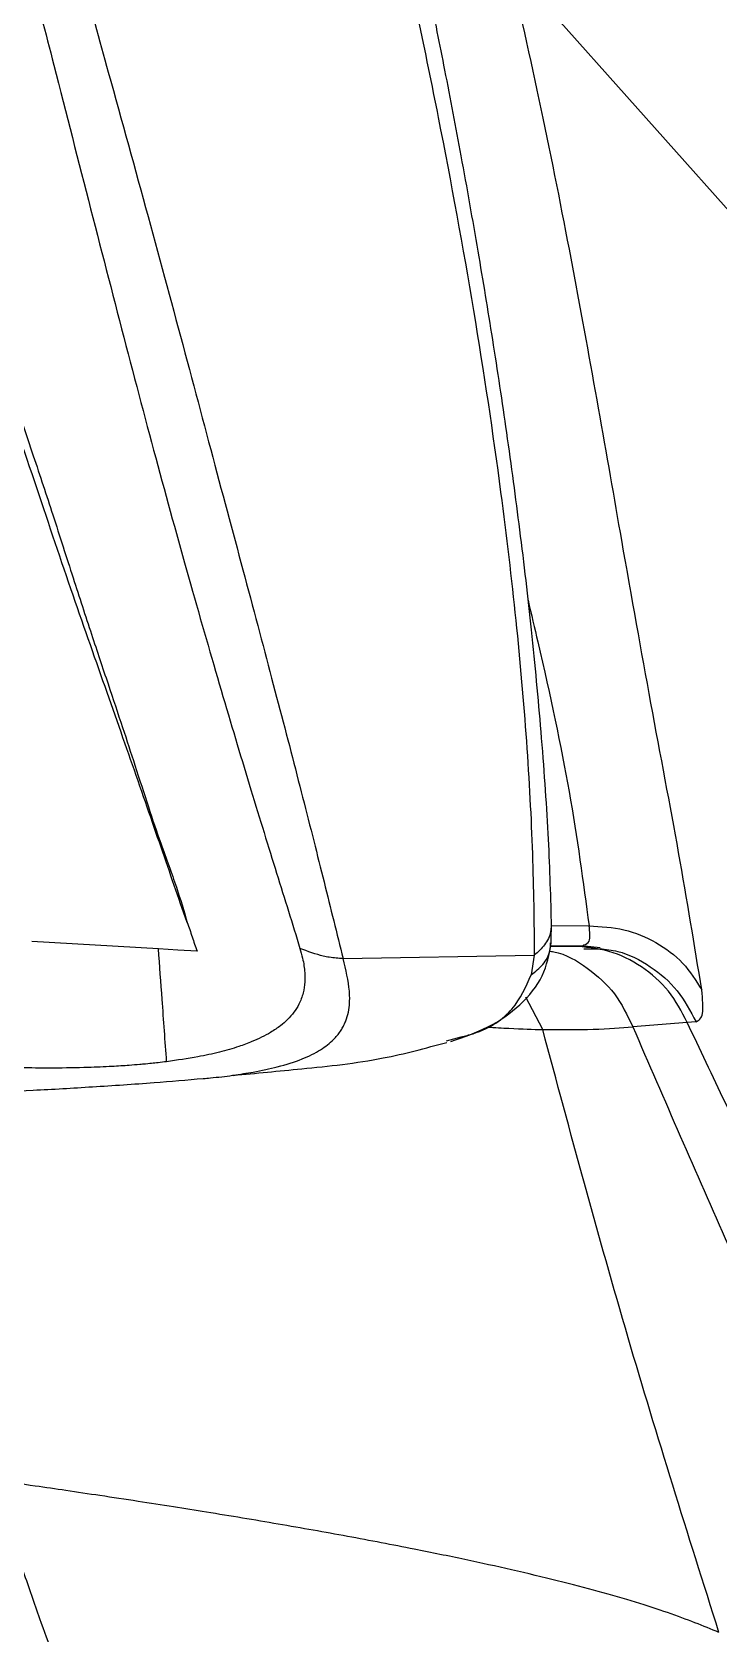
# Model space of a CAD drawing. Extents: x 939 to 1039, y 781 to 934.
# Drawn here: x 969.67 to 971.042, y 877.994 to 881.193 of the extents above; entities that cross this region are included whole.
import ezdxf

# ---------------------------------------------------------------- set-up
doc = ezdxf.new("R2010")
doc.units = 0
doc.header["$MEASUREMENT"] = 0
doc.layers.add('1', color=4, linetype='Continuous')

# ---------------------------------------------------------------- blocks, each defined once
blk = doc.blocks.new('Envoy')
at = {"layer": '1', "color": 3, "linetype": 'Continuous', "lineweight": 25}
for p, q in [((31.9701, 82.1529), (32.5751, 81.474)), ((32.0532, 80.1994), (32.054, 80.2434)), ((32.0538, 80.2349), (32.1288, 80.2341)), ((31.2685, 80.1879), (31.0161, 80.2025)), ((32.1149, 80.1935), (32.1181, 80.1958)), ((31.6373, 80.1688), (32.0193, 80.1754)), ((32.0194, 80.1755), (32.0131, 80.1362)), ((32.0515, 80.1935), (32.1149, 80.1935)), ((32.0967, 80.1935), (32.0515, 80.1935)), ((32.1149, 80.1935), (32.0967, 80.1935)), ((32.1149, 80.1935), (32.1502, 80.1883)), ((32.118, 80.1884), (32.1494, 80.1884)), ((32.1197, 80.1941), (32.1508, 80.1908)), ((32.0361, 80.0268), (32.0023, 80.0919)), ((32.3248, 80.0412), (32.216, 80.0326)), ((31.8438, 80.0041), (31.8731, 80.0121))]:
    blk.add_line(p, q, dxfattribs=at)
at = {"layer": '1', "color": 3, "linetype": 'Continuous', "lineweight": 25, "flags": 128}
for points in [[(31.3457, 80.1833), (31.3071, 80.1856), (31.2685, 80.1879)], [(32.3424, 80.0424), (32.3336, 80.0418), (32.3248, 80.0412)]]:
    blk.add_lwpolyline(points, dxfattribs=at)
at = {"layer": '1', "color": 3, "linetype": 'Continuous', "lineweight": 25}
for points, knots in [([(32.0537, 80.2425), (32.052, 80.2998), (32.0485, 80.4168), (32.0342, 80.6145), (32.0153, 80.8177), (31.9919, 81.0184), (31.9657, 81.2129), (31.9376, 81.3991), (31.9072, 81.5837), (31.8753, 81.7633), (31.8425, 81.9356), (31.8103, 82.0966), (31.7771, 82.2553), (31.7412, 82.4199), (31.6977, 82.6123), (31.6452, 82.8346), (31.5823, 83.0893), (31.5152, 83.3505), (31.4478, 83.6035), (31.3936, 83.8012), (31.3541, 83.943), (31.3278, 84.0364), (31.3033, 84.1228), (31.2771, 84.2145), (31.2445, 84.3279), (31.2007, 84.4785), (31.1475, 84.6598), (31.1083, 84.7912), (31.0883, 84.8583)], [0, 0, 0, 0, 0.056303, 0.114879, 0.169263, 0.219767, 0.266577, 0.309812, 0.349527, 0.391394, 0.428231, 0.460727, 0.493536, 0.527439, 0.562331, 0.610816, 0.661178, 0.713492, 0.763928, 0.808025, 0.827367, 0.845183, 0.86147, 0.876684, 0.897436, 0.925927, 0.962161, 1, 1, 1, 1]), ([(31.0216, 84.8264), (31.0678, 84.6776), (31.16, 84.3804), (31.2933, 83.9402), (31.4202, 83.506), (31.5385, 83.0789), (31.6473, 82.6587), (31.7449, 82.2465), (31.8299, 81.8455), (31.9002, 81.4605), (31.9503, 81.1266), (31.9839, 80.8409), (32.005, 80.5996), (32.0172, 80.3732), (32.0187, 80.2414), (32.0194, 80.1755)], [0, 0, 0, 0, 0.083388, 0.166545, 0.249266, 0.331862, 0.414655, 0.498053, 0.581911, 0.665728, 0.748937, 0.811246, 0.87376, 0.936869, 1, 1, 1, 1]), ([(30.3819, 84.3543), (30.4248, 84.2203), (30.5105, 83.9522), (30.6304, 83.5481), (30.7458, 83.144), (30.8553, 82.7414), (30.9602, 82.3423), (31.0523, 81.9818), (31.1335, 81.6639), (31.2043, 81.39), (31.2722, 81.1332), (31.3373, 80.899), (31.3981, 80.6892), (31.4538, 80.5029), (31.5057, 80.3364), (31.5361, 80.2381), (31.5513, 80.189)], [0, 0, 0, 0, 0.082411, 0.164951, 0.247638, 0.330248, 0.412935, 0.496232, 0.559503, 0.622548, 0.685579, 0.749219, 0.81255, 0.875197, 0.937632, 1, 1, 1, 1]), ([(30.4144, 84.3647), (30.4609, 84.229), (30.5539, 83.9573), (30.6873, 83.5484), (30.8168, 83.14), (30.9405, 82.7335), (31.0585, 82.331), (31.1608, 81.9681), (31.2485, 81.6491), (31.3226, 81.375), (31.3906, 81.1188), (31.4533, 80.8854), (31.509, 80.6753), (31.5577, 80.4878), (31.6003, 80.3186), (31.625, 80.2187), (31.6373, 80.1688)], [0, 0, 0, 0, 0.082589, 0.165416, 0.24837, 0.331192, 0.414034, 0.497446, 0.560621, 0.623393, 0.686188, 0.749611, 0.812567, 0.875073, 0.937549, 1, 1, 1, 1]), ([(31.3257, 80.2408), (31.3088, 80.2899), (31.2749, 80.3882), (31.2181, 80.5525), (31.1547, 80.7323), (31.0851, 80.9304), (31.0125, 81.1484), (30.9318, 81.3843), (30.8509, 81.6332), (30.7465, 81.9419), (30.6192, 82.3138), (30.4658, 82.747), (30.3052, 83.1837), (30.138, 83.6209), (30.0205, 83.9115), (29.9617, 84.0567)], [0, 0, 0, 0, 0.062561, 0.125095, 0.187382, 0.249789, 0.312754, 0.37631, 0.439124, 0.501607, 0.601699, 0.701611, 0.80118, 0.900668, 1, 1, 1, 1]), ([(29.9763, 84.0625), (30.025, 83.9421), (30.125, 83.695), (30.2668, 83.3265), (30.4068, 82.952), (30.5394, 82.5838), (30.6657, 82.2227), (30.7625, 81.9397), (30.8337, 81.7292), (30.8822, 81.584), (30.9293, 81.4418), (30.9745, 81.3046), (31.0182, 81.1744), (31.0596, 81.0493), (31.0976, 80.9302), (31.1342, 80.8181), (31.1673, 80.719), (31.1964, 80.6324), (31.223, 80.5506), (31.2478, 80.4735), (31.2751, 80.392), (31.3043, 80.315), (31.3194, 80.264), (31.3262, 80.2408)], [0, 0, 0, 0, 0.0822493, 0.1687255, 0.250938, 0.3378376, 0.4212263, 0.5014382, 0.5381377, 0.5739567, 0.6089229, 0.6458178, 0.681064, 0.7142761, 0.7512942, 0.7863274, 0.8186498, 0.8482379, 0.8750602, 0.9061502, 0.9343206, 0.9701262, 1, 1, 1, 1]), ([(32.5751, 81.474), (32.5594, 81.5521), (32.528, 81.7089), (32.4741, 81.9576), (32.4156, 82.2149), (32.3725, 82.3927), (32.3509, 82.4818)], [0, 0, 0, 0, 0.247091, 0.496022, 0.747203, 1, 1, 1, 1]), ([(32.3539, 80.1059), (32.3392, 80.1956), (32.3101, 80.3744), (32.2526, 80.6728), (32.2, 80.9691), (32.1491, 81.2618), (32.0981, 81.5428), (32.0405, 81.8373), (31.9932, 82.0494), (31.9701, 82.1529)], [0, 0, 0, 0, 0.1741166, 0.3468962, 0.5175149, 0.6433499, 0.766555, 0.8860216, 1, 1, 1, 1]), ([(32.0069, 80.8842), (32.0134, 80.8562), (32.0466, 80.7155), (32.0935, 80.4964), (32.117, 80.3217), (32.1288, 80.2341)], [0, 0, 0, 0, 0.110008, 0.553819, 1, 1, 1, 1]), ([(31.3262, 80.2408), (31.3295, 80.2312), (31.3361, 80.2118), (31.3425, 80.1928), (31.3457, 80.1833)], [0, 0, 0, 0, 0.497509, 1, 1, 1, 1]), ([(32.0529, 80.2425), (32.053, 80.2357), (32.0534, 80.2196), (32.0418, 80.1954), (32.0267, 80.182), (32.0194, 80.1755)], [0, 0, 0, 0, 0.268937, 0.644461, 1, 1, 1, 1]), ([(32.1181, 80.1958), (32.1225, 80.1973), (32.1327, 80.2007), (32.1302, 80.2221), (32.1288, 80.2341)], [0, 0, 0, 0, 0.437805, 1, 1, 1, 1]), ([(32.1288, 80.2341), (32.1523, 80.2327), (32.1994, 80.2299), (32.2639, 80.2028), (32.3189, 80.1619), (32.3422, 80.1245), (32.3539, 80.1059)], [0, 0, 0, 0, 0.25, 0.499999, 0.750002, 1, 1, 1, 1]), ([(31.8527, 80.003), (31.8783, 80.0119), (31.9308, 80.0301), (31.9942, 80.0752), (32.0407, 80.1327), (32.0491, 80.1774), (32.0533, 80.1997)], [0, 0, 0, 0, 0.235688, 0.48304, 0.741773, 1, 1, 1, 1]), ([(32.0132, 80.1362), (32.0214, 80.1427), (32.0383, 80.156), (32.0514, 80.1795), (32.0516, 80.1949), (32.0517, 80.1999)], [0, 0, 0, 0, 0.38871, 0.801984, 1, 1, 1, 1]), ([(31.285, 79.9627), (31.2821, 80.0039), (31.277, 80.0775), (31.2711, 80.1541), (31.2685, 80.1879)], [0, 0, 0, 0, 0.559577, 1, 1, 1, 1]), ([(31.5512, 80.189), (31.5531, 80.1825), (31.5564, 80.1708), (31.5595, 80.1547), (31.5607, 80.1422), (31.5612, 80.1316), (31.5612, 80.1179), (31.5582, 80.0995), (31.5508, 80.0792), (31.5398, 80.0615), (31.5275, 80.0473), (31.512, 80.0338), (31.4947, 80.022), (31.4752, 80.0114), (31.4542, 80.002), (31.4267, 79.9917), (31.3905, 79.9814), (31.3426, 79.9709), (31.3061, 79.9657), (31.285, 79.9627)], [0, 0, 0, 0, 0.0650708, 0.1175279, 0.1644174, 0.1928915, 0.2281006, 0.3059873, 0.3874617, 0.4469102, 0.5032184, 0.5524246, 0.6103944, 0.654965, 0.6988071, 0.7523693, 0.8242342, 0.8986905, 1, 1, 1, 1]), ([(31.4179, 79.9358), (31.4315, 79.9378), (31.4628, 79.9424), (31.5105, 79.9527), (31.5567, 79.9673), (31.5935, 79.9858), (31.6142, 80.0022), (31.6258, 80.0149), (31.6321, 80.0233), (31.6372, 80.0317), (31.6413, 80.04), (31.6478, 80.0571), (31.6509, 80.0761), (31.6506, 80.0937), (31.6503, 80.0993), (31.6501, 80.1015), (31.6485, 80.1234), (31.6428, 80.1465), (31.6373, 80.1688)], [0, 0, 0, 0, 0.064131, 0.147844, 0.249225, 0.346511, 0.438265, 0.473349, 0.507433, 0.540466, 0.572401, 0.603189, 0.733297, 0.772693, 0.782085, 0.789629, 0.795335, 1, 1, 1, 1]), ([(31.6373, 80.1688), (31.6284, 80.1692), (31.6161, 80.1698), (31.588, 80.1752), (31.5673, 80.183), (31.5512, 80.189)], [0, 0, 0, 0, 0.361877, 0.502983, 1, 1, 1, 1]), ([(32.0488, 80.1837), (32.052, 80.1832), (32.0797, 80.1794), (32.1268, 80.1511), (32.1833, 80.1011), (32.2051, 80.0554), (32.216, 80.0326)], [0, 0, 0, 0, 0.041357, 0.360901, 0.680449, 1, 1, 1, 1]), ([(32.3248, 80.0412), (32.3135, 80.0628), (32.2908, 80.1061), (32.2352, 80.1546), (32.1692, 80.1873), (32.1208, 80.1914), (32.0967, 80.1935)], [0, 0, 0, 0, 0.250003, 0.499999, 0.750001, 1, 1, 1, 1]), ([(32.1502, 80.1883), (32.1622, 80.187), (32.1982, 80.1832), (32.2527, 80.1545), (32.3083, 80.107), (32.3311, 80.0639), (32.3424, 80.0424)], [0, 0, 0, 0, 0.143696, 0.429131, 0.714568, 1, 1, 1, 1]), ([(31.8731, 80.0121), (31.8812, 80.0142), (31.9272, 80.026), (31.9824, 80.0657), (32.0028, 80.1125), (32.0132, 80.1362)], [0, 0, 0, 0, 0.095837, 0.541457, 1, 1, 1, 1]), ([(32.3424, 80.0424), (32.3479, 80.0455), (32.3589, 80.0516), (32.3555, 80.0878), (32.3539, 80.1059)], [0, 0, 0, 0, 0.4997933, 1, 1, 1, 1]), ([(32.6336, 79.4007), (32.5814, 79.5072), (32.4769, 79.72), (32.3755, 79.9341), (32.3248, 80.0412)], [0, 0, 0, 0, 0.500008, 1, 1, 1, 1]), ([(31.9257, 80.0319), (31.9406, 80.031), (31.9868, 80.0282), (32.0162, 80.0273), (32.0361, 80.0268)], [0, 0, 0, 0, 0.322543, 1, 1, 1, 1]), ([(32.0361, 80.0268), (32.0719, 80.0267), (32.1463, 80.0264), (32.1922, 80.0305), (32.216, 80.0326)], [0, 0, 0, 0, 0.4807896, 1, 1, 1, 1]), ([(32.3882, 78.823), (32.3262, 79.0192), (32.1992, 79.422), (32.0914, 79.8218), (32.0361, 80.0268)], [0, 0, 0, 0, 0.487275, 1, 1, 1, 1]), ([(32.216, 80.0326), (32.2791, 79.8871), (32.4054, 79.5959), (32.5367, 79.3066), (32.6023, 79.162)], [0, 0, 0, 0, 0.5000275, 1, 1, 1, 1]), ([(31.418, 79.9354), (31.4634, 79.9397), (31.5619, 79.9491), (31.7059, 79.9638), (31.8023, 79.9899), (31.8445, 80.0013)], [0, 0, 0, 0, 0.32504, 0.704219, 1, 1, 1, 1]), ([(31.285, 79.9627), (31.2794, 79.9621), (31.2695, 79.9609), (31.2542, 79.9592), (31.2444, 79.9582), (31.2382, 79.9577), (31.2356, 79.9574), (31.2262, 79.9566), (31.2061, 79.955), (31.1718, 79.9528), (31.1215, 79.9507), (31.063, 79.9498), (31.0039, 79.9502), (30.954, 79.9512), (30.9235, 79.9524), (30.9096, 79.9529)], [0, 0, 0, 0, 0.046531, 0.082488, 0.126136, 0.126895, 0.132435, 0.147446, 0.203773, 0.295536, 0.422906, 0.605357, 0.758853, 0.890317, 1, 1, 1, 1]), ([(30.9082, 79.9029), (30.9448, 79.9036), (31.02, 79.9051), (31.1378, 79.9128), (31.2525, 79.9199), (31.3256, 79.9264), (31.3582, 79.9293)], [0, 0, 0, 0, 0.249611, 0.512245, 0.782451, 1, 1, 1, 1]), ([(31.3582, 79.9292), (31.3629, 79.9296), (31.3831, 79.9313), (31.4032, 79.9335), (31.4175, 79.9357), (31.4179, 79.9358)], [0, 0, 0, 0, 0.2300075, 0.9796403, 1, 1, 1, 1]), ([(32.1378, 75.0812), (32.1544, 75.2368), (32.1872, 75.5445), (32.2346, 76.0017), (32.2806, 76.4493), (32.3254, 76.8883), (32.3672, 77.2907), (32.4066, 77.6582), (32.4446, 77.9931), (32.4836, 78.3175), (32.524, 78.6248), (32.5649, 78.9129), (32.5897, 79.0784), (32.6023, 79.162)], [0, 0, 0, 0, 0.106018, 0.209604, 0.313203, 0.41267, 0.510839, 0.591256, 0.670997, 0.751455, 0.832555, 0.915386, 1, 1, 1, 1]), ([(32.3882, 78.823), (32.3726, 78.8294), (32.3418, 78.8421), (32.2879, 78.8621), (32.2246, 78.8828), (32.1511, 78.9042), (32.0679, 78.9259), (31.9781, 78.9473), (31.8816, 78.9686), (31.7723, 78.991), (31.6472, 79.0149), (31.5076, 79.0396), (31.3908, 79.0591), (31.2971, 79.074), (31.2262, 79.0851), (31.1545, 79.0959), (31.0861, 79.106), (31.0152, 79.1164), (30.967, 79.1232), (30.9391, 79.1271)], [0, 0, 0, 0, 0.07913, 0.156737, 0.231838, 0.303525, 0.370175, 0.435405, 0.494856, 0.555119, 0.629594, 0.703768, 0.77911, 0.813323, 0.85016, 0.889666, 0.925035, 0.956659, 1, 1, 1, 1]), ([(31.1657, 78.5151), (31.1593, 78.5288), (31.1462, 78.557), (31.1254, 78.6053), (31.1039, 78.6579), (31.0814, 78.7154), (31.0575, 78.7791), (31.0299, 78.8552), (31.0004, 78.9404), (30.9693, 79.033), (30.9492, 79.0957), (30.9391, 79.1271)], [0, 0, 0, 0, 0.096969, 0.199293, 0.298406, 0.39604, 0.501498, 0.612526, 0.749743, 0.874445, 1, 1, 1, 1]), ([(32.3468, 74.9368), (32.3669, 75.0906), (32.4066, 75.3948), (32.4659, 75.8455), (32.524, 76.2861), (32.581, 76.7163), (32.6375, 77.1298), (32.6941, 77.526), (32.7548, 77.9021), (32.8148, 78.2567), (32.8714, 78.593), (32.8992, 78.794), (32.9133, 78.8962)], [0, 0, 0, 0, 0.106423, 0.210443, 0.314442, 0.414177, 0.51241, 0.60859, 0.703791, 0.800634, 0.898699, 1, 1, 1, 1])]:
    blk.add_open_spline(points, degree=3, knots=knots, dxfattribs=at)

msp = doc.modelspace()

# ---------------------------------------------------------------- block references
at = {"layer": '1'}
msp.add_blockref('Envoy', (938.6538, 799.1744), dxfattribs=at)

doc.saveas('drawing.dxf')
